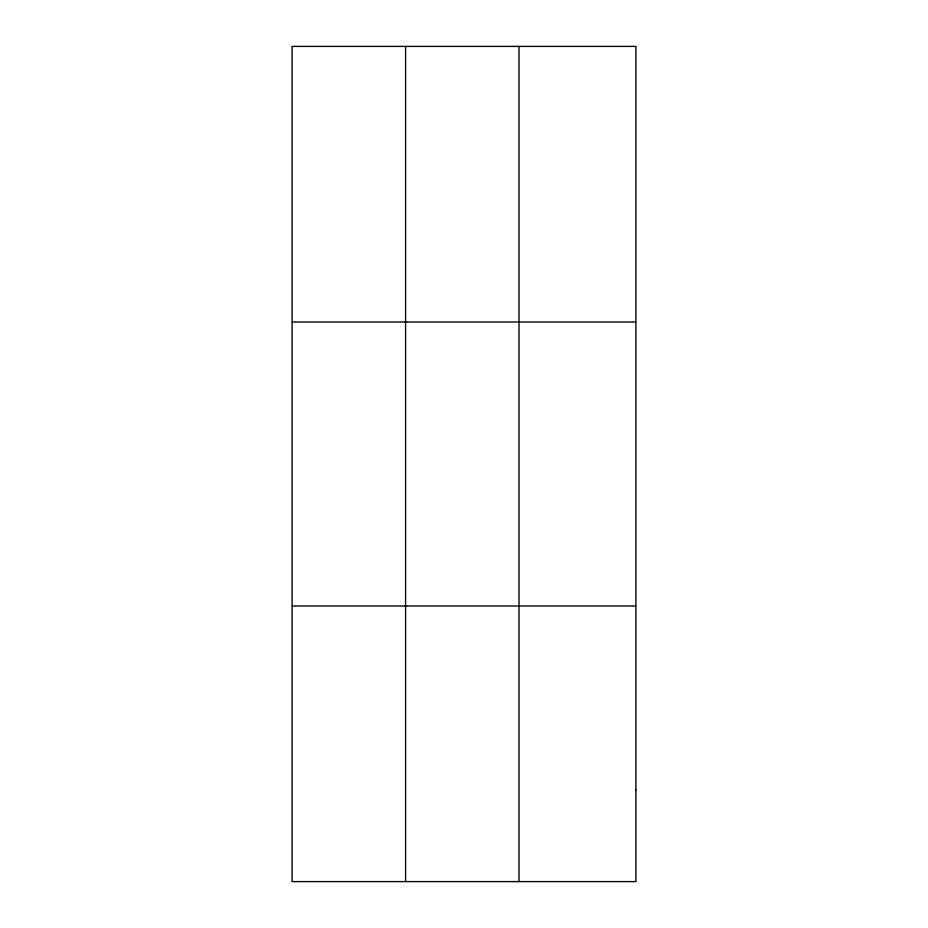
<?xml version="1.0" encoding="UTF-8"?>
<svg xmlns="http://www.w3.org/2000/svg" width="928" height="928" viewBox="0 0 928 928"><rect width="100%" height="100%" fill="white"/><g stroke="black" fill="none" stroke-linecap="round" stroke-linejoin="round"><path stroke-width="1.39" d="M405.559 46.4L405.559 881.6M518.996 46.4L518.996 881.6M292.123 322.016L635.877 322.016M292.123 605.984L635.877 605.984M635.877 789.728L635.877 881.6L292.123 881.6L292.123 46.4L635.877 46.4L635.877 789.728"/></g></svg>
